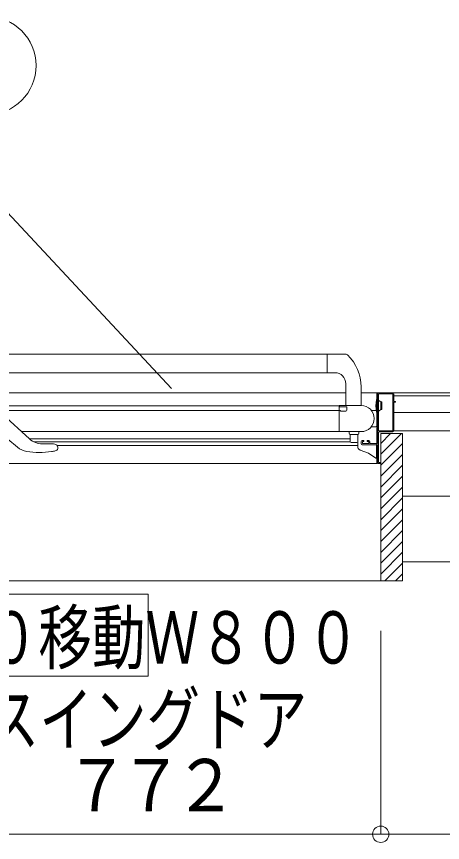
# Model space of a CAD drawing. Units: millimetres on the paper. Extents: x -305 to 305, y -152 to 152.
# Drawn here: x -143.65 to -128.03, y 4.61 to 34.9 of the extents above; entities that cross this region are included whole.
import ezdxf
from ezdxf.enums import TextEntityAlignment as Align

# ---------------------------------------------------------------- set-up
doc = ezdxf.new("R2010")
doc.units = ezdxf.units.MM
doc.linetypes.add('LONG_CHAIN', pattern=[21, 18, -1, 1, -1])
doc.linetypes.add('LONG_DOUBLE_CHAIN', pattern=[21.8, 18, -1, 0.6, -0.6, 0.6, -1])
doc.layers.add('0-0_0', color=7, linetype='Continuous', lineweight=9)
doc.layers.add('0-1_VIEW0001', color=7, linetype='Continuous', lineweight=9)
doc.styles.add('ＭＳ ゴシック', font='')
doc.styles.get('ＭＳ ゴシック').set_extended_font_data('MS Gothic')

# ---------------------------------------------------------------- blocks, each defined once
blk = doc.blocks.new('_ORIGIN')
at = {"layer": '0-0_0'}
blk.add_line((0, 0), (-1, 0), dxfattribs=at)
blk.add_circle((0, 0), 0.5, dxfattribs=at)

msp = doc.modelspace()

# ---------------------------------------------------------------- linework, layer by layer
at = {"layer": '0-1_VIEW0001', "linetype": 'LONG_DOUBLE_CHAIN'}
msp.add_line((-147.288, 31.253), (-137.964, 21.263), dxfattribs=at)
at = {"layer": '0-1_VIEW0001'}
for p, q in [((-131.564, 22.515), (-144.579, 22.515)), ((-132.252, 21.835), (-132.252, 22.515)), ((-131.972, 21.835), (-144.172, 21.835)), ((-131.572, 20.635), (-131.572, 21.435)), ((-131.012, 21.317), (-131.012, 20.635)), ((-131.571, 21.103), (-144.571, 21.103)), ((-119.732, 21.103), (-131.012, 21.103)), ((-131.012, 21.103), (-87.752, 21.103)), ((-130.411, 21.083), (-130.411, 19.247)), ((-129.851, 21.103), (-130.391, 21.103)), ((-130.371, 21.055), (-130.371, 19.711)), ((-129.859, 21.067), (-130.359, 21.067)), ((-129.847, 19.711), (-129.847, 21.055)), ((-129.811, 20.795), (-129.811, 21.063)), ((-129.811, 20.983), (-87.852, 20.983)), ((-144.331, 20.623), (-131.811, 20.623)), ((-131.811, 20.623), (-131.811, 19.675)), ((-131.811, 20.623), (-131.811, 20.602)), ((-131.011, 20.635), (-131.799, 20.635)), ((-130.411, 20.863), (-130.427, 20.863)), ((-130.399, 20.797), (-130.384, 20.797)), ((-130.291, 20.763), (-130.354, 20.811)), ((-130.251, 20.763), (-130.291, 20.763)), ((-130.291, 20.763), (-130.291, 20.483)), ((-130.251, 20.483), (-130.251, 20.763)), ((-129.811, 19.703), (-129.811, 20.739)), ((-129.759, 20.783), (-129.799, 20.783)), ((-129.799, 20.751), (-129.759, 20.751)), ((-129.751, 20.759), (-129.751, 20.775)), ((-131.811, 20.455), (-144.331, 20.455)), ((-144.157, 20.311), (-143.171, 19.409)), ((-131.811, 20.436), (-131.811, 19.683)), ((-131.806, 20.592), (-131.794, 20.585)), ((-131.794, 20.454), (-131.806, 20.447)), ((-131.788, 20.583), (-131.551, 20.583)), ((-131.783, 20.455), (-131.788, 20.455)), ((-131.571, 20.423), (-131.751, 20.423)), ((-131.531, 20.563), (-131.531, 20.463)), ((-130.471, 20.455), (-130.637, 20.455)), ((-130.431, 19.895), (-130.431, 20.415)), ((-130.411, 20.383), (-130.427, 20.383)), ((-130.399, 20.449), (-130.384, 20.449)), ((-129.811, 20.383), (-87.732, 20.383)), ((-143.615, 19.104), (-144.331, 19.695)), ((-130.471, 19.855), (-130.637, 19.855)), ((-130.359, 19.699), (-129.859, 19.699)), ((-80.13, 19.705), (-129.811, 19.704)), ((-131.011, 19.675), (-143.462, 19.675)), ((-143.177, 19.415), (-131.411, 19.415)), ((-131.451, 19.615), (-131.451, 19.675)), ((-131.411, 19.575), (-131.131, 19.575)), ((-131.411, 19.315), (-131.411, 19.575)), ((-131.131, 19.315), (-131.131, 19.575)), ((-131.091, 19.675), (-131.091, 19.615)), ((-130.371, 18.555), (-130.371, 19.651)), ((-130.359, 19.663), (-129.851, 19.663)), ((-130.291, 19.244), (-129.931, 19.603)), ((-130.291, 18.844), (-129.531, 19.603)), ((-129.491, 19.603), (-130.291, 19.603)), ((-130.291, 19.603), (-130.291, 14.203)), ((-129.491, 14.203), (-129.491, 19.603)), ((-143.612, 19.107), (-143.615, 19.104)), ((-143.018, 19.303), (-131.411, 19.303)), ((-142.702, 19.228), (-142.371, 19.228)), ((-142.336, 19.228), (-142.336, 19.228)), ((-142.15, 19.162), (-131.131, 19.162)), ((-142.131, 19.111), (-142.131, 19.051)), ((-131.171, 19.275), (-131.371, 19.275)), ((-131.131, 19.198), (-131.131, 19.343)), ((-131.131, 19.119), (-131.131, 19.198)), ((-131.011, 19.315), (-131.011, 19.235)), ((-130.919, 19.355), (-130.971, 19.355)), ((-130.971, 19.195), (-130.423, 19.195)), ((-130.967, 19.247), (-130.967, 19.303)), ((-130.955, 19.315), (-130.919, 19.315)), ((-130.739, 19.235), (-130.955, 19.235)), ((-130.907, 19.327), (-130.907, 19.343)), ((-130.787, 19.343), (-130.787, 19.327)), ((-130.731, 19.355), (-130.775, 19.355)), ((-130.775, 19.315), (-130.739, 19.315)), ((-130.727, 19.303), (-130.727, 19.247)), ((-130.691, 19.247), (-130.691, 19.315)), ((-130.423, 19.235), (-130.679, 19.235)), ((-130.451, 19.195), (-130.451, 18.705)), ((-130.411, 19.183), (-130.411, 18.515)), ((-130.291, 18.444), (-129.491, 19.243)), ((-143.272, 18.953), (-143.273, 18.949)), ((-142.364, 18.943), (-142.364, 18.946)), ((-142.267, 18.959), (-142.257, 18.962)), ((-142.257, 18.962), (-142.17, 18.995)), ((-131.045, 19.001), (-131.044, 19.001)), ((-130.291, 18.044), (-129.491, 18.843)), ((-130.451, 18.705), (-130.452, 18.704)), ((-130.399, 18.503), (-130.303, 18.503)), ((-130.303, 18.543), (-130.359, 18.543)), ((-130.291, 18.515), (-130.291, 18.531)), ((-130.291, 17.643), (-129.491, 18.443)), ((-130.291, 17.243), (-129.491, 18.043)), ((-130.291, 16.843), (-129.491, 17.643)), ((-130.291, 16.443), (-129.491, 17.243)), ((-130.291, 16.043), (-129.491, 16.843)), ((-130.291, 15.643), (-129.491, 16.443)), ((-130.291, 15.243), (-129.491, 16.043)), ((-130.291, 14.847), (-129.491, 15.647)), ((-130.291, 14.451), (-129.491, 15.251)), ((-130.143, 14.203), (-129.491, 14.856)), ((-80.132, 14.905), (-129.491, 14.904)), ((-129.747, 14.203), (-129.491, 14.46)), ((-161.97, 14.203), (-129.491, 14.203)), ((-160.82, 13.708), (-138.82, 13.708)), ((-138.82, 10.708), (-138.82, 13.708)), ((-130.292, 12.364), (-130.292, 4.905)), ((-130.292, 12.364), (-130.292, 4.905)), ((-160.82, 10.708), (-138.82, 10.708)), ((-130.892, 4.905), (-160.572, 4.905)), ((-88.332, 4.905), (-129.692, 4.905))]:
    msp.add_line(p, q, dxfattribs=at)
at = {"layer": '0-1_VIEW0001', "linetype": 'LONG_CHAIN'}
msp.add_line((-78.681, 17.305), (-129.491, 17.305), dxfattribs=at)
at = {"layer": '0-1_VIEW0001'}
for points in [[(-161.031, 18.503), (-130.431, 18.503), (-130.431, 21.103), (-131.011, 21.103)], [(-130.391, 21.103), (-130.406, 21.097), (-130.411, 21.083)], [(-130.359, 21.067), (-130.368, 21.064), (-130.371, 21.055)], [(-129.847, 21.055), (-129.851, 21.064), (-129.859, 21.067)], [(-129.811, 21.063), (-129.823, 21.092), (-129.851, 21.103)], [(-131.799, 20.635), (-131.808, 20.632), (-131.811, 20.623)], [(-129.799, 20.783), (-129.808, 20.787), (-129.811, 20.795)], [(-129.811, 20.739), (-129.808, 20.748), (-129.799, 20.751)], [(-129.751, 20.775), (-129.754, 20.781), (-129.759, 20.783)], [(-129.759, 20.751), (-129.754, 20.754), (-129.751, 20.759)], [(-131.811, 20.602), (-131.81, 20.596), (-131.806, 20.592)], [(-131.806, 20.447), (-131.81, 20.442), (-131.811, 20.436)], [(-131.794, 20.585), (-131.791, 20.584), (-131.788, 20.583)], [(-131.788, 20.455), (-131.791, 20.455), (-131.794, 20.454)], [(-131.751, 20.423), (-131.766, 20.429), (-131.771, 20.443), (-131.775, 20.452), (-131.783, 20.455)], [(-131.531, 20.463), (-131.543, 20.435), (-131.571, 20.423)], [(-131.551, 20.583), (-131.537, 20.577), (-131.531, 20.563)], [(-130.251, 20.483), (-130.291, 20.483), (-130.354, 20.436)], [(-130.371, 19.711), (-130.368, 19.703), (-130.359, 19.699)], [(-129.859, 19.699), (-129.851, 19.703), (-129.847, 19.711)], [(-129.851, 19.663), (-129.823, 19.675), (-129.811, 19.703)], [(-130.371, 19.651), (-130.368, 19.66), (-130.359, 19.663)], [(-130.971, 19.355), (-131, 19.344), (-131.011, 19.315)], [(-131.011, 19.235), (-131, 19.207), (-130.971, 19.195)], [(-130.967, 19.303), (-130.964, 19.312), (-130.955, 19.315)], [(-130.955, 19.235), (-130.964, 19.239), (-130.967, 19.247)], [(-130.907, 19.343), (-130.911, 19.352), (-130.919, 19.355)], [(-130.919, 19.315), (-130.911, 19.319), (-130.907, 19.327)], [(-130.775, 19.355), (-130.784, 19.352), (-130.787, 19.343)], [(-130.787, 19.327), (-130.784, 19.319), (-130.775, 19.315)], [(-130.739, 19.315), (-130.731, 19.312), (-130.727, 19.303)], [(-130.727, 19.247), (-130.731, 19.239), (-130.739, 19.235)], [(-130.691, 19.315), (-130.703, 19.344), (-130.731, 19.355)], [(-130.679, 19.235), (-130.688, 19.239), (-130.691, 19.247)], [(-130.411, 19.247), (-130.415, 19.239), (-130.423, 19.235)], [(-130.423, 19.195), (-130.415, 19.192), (-130.411, 19.183)], [(-142.257, 18.962), (-142.259, 18.962), (-142.272, 18.96), (-142.295, 18.956), (-142.327, 18.951), (-142.364, 18.946)], [(-131.044, 19.001), (-131.052, 19.004), (-131.065, 19.01)], [(-131.044, 19.001), (-130.739, 18.88), (-130.47, 18.705)], [(-130.47, 18.705), (-130.47, 18.705), (-130.469, 18.704), (-130.463, 18.698), (-130.459, 18.696), (-130.456, 18.696), (-130.455, 18.697), (-130.453, 18.698), (-130.452, 18.701), (-130.452, 18.704)], [(-130.411, 18.515), (-130.408, 18.507), (-130.399, 18.503)], [(-130.359, 18.543), (-130.368, 18.547), (-130.371, 18.555)], [(-130.291, 18.531), (-130.295, 18.54), (-130.303, 18.543)], [(-130.303, 18.503), (-130.295, 18.507), (-130.291, 18.515)]]:
    msp.add_lwpolyline(points, dxfattribs=at)
at = {"layer": '0-1_VIEW0001', "linetype": 'LONG_DOUBLE_CHAIN'}
msp.add_circle((-144.732, 33.103), 1.8, dxfattribs=at)
at = {"layer": '0-1_VIEW0001'}
for centre, radius, start, end in [((-131.564, 22.435), 0.08, 45.7799, 90), ((-132.652, 21.317), 1.64, 0, 45.7799), ((-131.972, 21.435), 0.4, 0, 90), ((-131.011, 20.155), 0.48, 270, 90), ((-129.429, 20.623), 1.043, 167.576, 192.424), ((-130.427, 20.843), 0.02, 90, 167.576), ((-130.399, 20.809), 0.012, 180, 270), ((-130.384, 20.809), 0.012, 270, 340.5288), ((-130.361, 20.801), 0.012, 52.8391, 160.5288), ((-130.471, 20.415), 0.04, 0, 90), ((-130.427, 20.403), 0.02, 192.424, 270), ((-130.399, 20.437), 0.012, 90, 180), ((-130.384, 20.437), 0.012, 19.4712, 90), ((-130.361, 20.445), 0.012, 199.4712, 307.1608), ((-130.471, 19.895), 0.04, 270, 0), ((-142.703, 19.921), 0.693, 227.5638, 270.1113), ((-131.411, 19.615), 0.04, 180, 270), ((-131.131, 19.615), 0.04, 270, 0), ((-143.156, 19.66), 0.72, 230.4856, 260.6984), ((-142.33, 0.816), 18.412, 90.0166, 90.1273), ((-142.336, 20.064), 0.836, 269.9965, 270.4865), ((-142.329, 18.951), 0.277, 89.9707, 90.7402), ((-142.328, 18.948), 0.28, 54.184, 91.096), ((-142.211, 19.111), 0.08, 360, 54.184), ((-131.371, 19.315), 0.04, 180, 270), ((-131.171, 19.315), 0.04, 270, 0), ((-131.014, 19.116), 0.118, 178.4626, 244.2131), ((-142.798, 21.846), 2.935, 260.6984, 278.5184), ((-142.191, 19.051), 0.06, 290.9739, 360)]:
    msp.add_arc(centre, radius, start, end, dxfattribs=at)

# ---------------------------------------------------------------- block references
at = {"layer": '0-1_VIEW0001', "xscale": 0.6, "yscale": 0.6}
msp.add_blockref('_ORIGIN', (-130.292, 4.905), dxfattribs=at)
at = {"layer": '0-1_VIEW0001', "xscale": 0.6, "yscale": 0.6, "rotation": 180}
msp.add_blockref('_ORIGIN', (-130.292, 4.905), dxfattribs=at)

# ---------------------------------------------------------------- texts
at = {"layer": '0-1_VIEW0001', "style": 'ＭＳ ゴシック'}
for s, width, p in [('ドア位置ＡＬ２００移動Ｗ８００', 0.75, (-160.535, 10.589)), ('２枚折りドア／スイングドア', 0.75, (-158.535, 7.592)), ('７', 0.9, (-141.873, 5.171)), ('７', 0.9, (-139.885, 5.171)), ('２', 0.9, (-137.897, 5.171))]:
    msp.add_text(s, height=1.921, dxfattribs=dict(at, width=width)).set_placement(p, align=Align.BOTTOM_LEFT)

doc.saveas('drawing.dxf')
